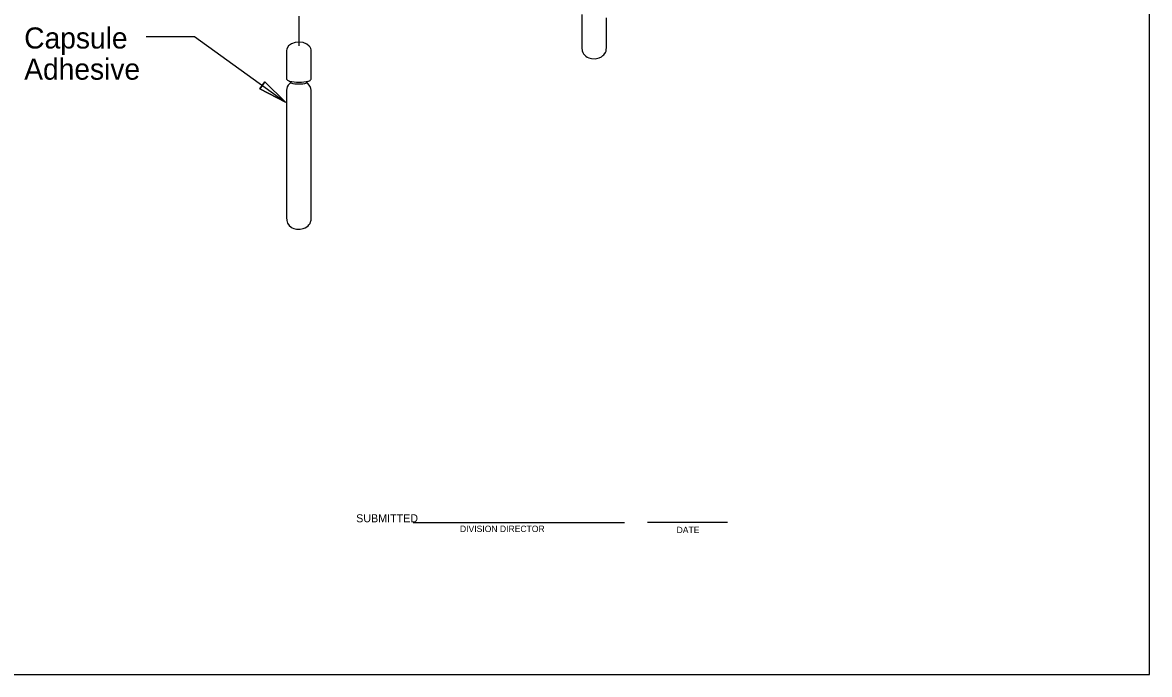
# Model space of a CAD drawing. Extents: x 4.9 to 40.7, y -0.3 to 21.4.
# Drawn here: x 26.46 to 40.68, y -0.29 to 7.93 of the extents above; entities that cross this region are included whole.
import ezdxf

# ---------------------------------------------------------------- set-up
doc = ezdxf.new("R2010")
doc.units = 0
doc.layers.add('KYTC_Logo', color=7, linetype='Continuous')
doc.layers.add('KYTC_Std_Dwg', color=7, linetype='Continuous')

msp = doc.modelspace()

# ---------------------------------------------------------------- linework, layer by layer
at = {"layer": 'KYTC_Logo'}
msp.add_lwpolyline([(4.933, -0.295), (40.683, -0.295), (40.683, 21.399), (4.933, 21.399)], close=True, dxfattribs=at)
at = {"layer": 'KYTC_Std_Dwg'}
for p, q in [((29.947, 8.008), (29.947, 7.633)), ((31.391, 1.622), (34.058, 1.622)), ((35.358, 1.622), (34.348, 1.622))]:
    msp.add_line(p, q, dxfattribs=at)
for points in [[(33.517, 8.028), (33.517, 7.918), (33.517, 7.818), (33.517, 7.722), (33.518, 7.646), (33.519, 7.607), (33.523, 7.568), (33.53, 7.549), (33.54, 7.532), (33.569, 7.503), (33.585, 7.491), (33.607, 7.481), (33.64, 7.472), (33.689, 7.47), (33.737, 7.48), (33.768, 7.495), (33.785, 7.508), (33.797, 7.52), (33.817, 7.549), (33.824, 7.565), (33.827, 7.58), (33.829, 7.612), (33.829, 7.645), (33.83, 7.748), (33.83, 7.863), (33.83, 7.985)], [(28.022, 7.749), (28.63, 7.749), (29.78, 6.923)], [(29.83, 7.187), (29.859, 7.181), (29.889, 7.177), (29.919, 7.174), (29.949, 7.173), (29.979, 7.174), (30.009, 7.177), (30.039, 7.181), (30.068, 7.187)], [(29.847, 7.164), (29.872, 7.158), (29.897, 7.154), (29.922, 7.152), (29.947, 7.151), (29.972, 7.152), (29.997, 7.154), (30.022, 7.158), (30.047, 7.164)]]:
    msp.add_lwpolyline(points, dxfattribs=at)
for points in [[(29.965, 5.32), (30.001, 5.327), (30.029, 5.338), (30.05, 5.35), (30.064, 5.362), (30.075, 5.374), (30.083, 5.384), (30.088, 5.393), (30.096, 5.411), (30.099, 5.421), (30.101, 5.433), (30.102, 5.457), (30.103, 5.485), (30.103, 5.537), (30.103, 5.63), (30.103, 5.788), (30.103, 5.926), (30.103, 6.072), (30.103, 6.259), (30.103, 6.453), (30.103, 6.625), (30.103, 6.724), (30.103, 6.815), (30.103, 6.907), (30.103, 6.977), (30.102, 7.052), (30.101, 7.073), (30.099, 7.096), (30.09, 7.119), (30.075, 7.142), (30.065, 7.152), (30.056, 7.159), (30.049, 7.162), (30.047, 7.163), (30.046, 7.164), (30.047, 7.163), (30.047, 7.163), (30.047, 7.166), (30.048, 7.17), (30.051, 7.175), (30.055, 7.18), (30.062, 7.185), (30.08, 7.191), (30.089, 7.196), (30.096, 7.202), (30.101, 7.211), (30.103, 7.237), (30.103, 7.267), (30.103, 7.297), (30.103, 7.367), (30.103, 7.427), (30.103, 7.485), (30.103, 7.526), (30.102, 7.565), (30.101, 7.582), (30.097, 7.599), (30.09, 7.614), (30.079, 7.628), (30.048, 7.654), (30, 7.673), (29.949, 7.679), (29.9, 7.674), (29.854, 7.658), (29.817, 7.631), (29.798, 7.602), (29.794, 7.589), (29.792, 7.574), (29.791, 7.56), (29.791, 7.528), (29.791, 7.49), (29.791, 7.417), (29.791, 7.361), (29.791, 7.298), (29.791, 7.244), (29.791, 7.222), (29.793, 7.212), (29.799, 7.203), (29.806, 7.197), (29.831, 7.186), (29.842, 7.177), (29.846, 7.168), (29.847, 7.165), (29.847, 7.163), (29.848, 7.164), (29.848, 7.164), (29.848, 7.164), (29.846, 7.163), (29.841, 7.16), (29.833, 7.155), (29.814, 7.135), (29.801, 7.113), (29.793, 7.072), (29.791, 7.009), (29.791, 6.938), (29.791, 6.861), (29.791, 6.782), (29.791, 6.662), (29.791, 6.543), (29.791, 6.415), (29.791, 6.277), (29.791, 6.13), (29.791, 5.978), (29.791, 5.838), (29.791, 5.684), (29.791, 5.541), (29.792, 5.466), (29.794, 5.428), (29.798, 5.411), (29.806, 5.394), (29.827, 5.365), (29.849, 5.346), (29.861, 5.339), (29.882, 5.329), (29.916, 5.321)], [(29.78, 6.923), (29.455, 7.088), (29.52, 7.178)], [(29.52, 7.178), (29.455, 7.088), (29.78, 6.923)]]:
    msp.add_lwpolyline(points, close=True, dxfattribs=at)

# ---------------------------------------------------------------- texts
for s, height, p in [('Capsule', 0.2659, (26.481, 7.598)), ('Adhesive', 0.2659, (26.481, 7.205)), ('SUBMITTED', 0.101, (30.671, 1.624)), ('DIVISION DIRECTOR', 0.0808, (31.981, 1.501)), ('DATE', 0.0808, (34.715, 1.487))]:
    msp.add_text(s, height=height, dxfattribs=at).set_placement(p)

doc.saveas('drawing.dxf')
